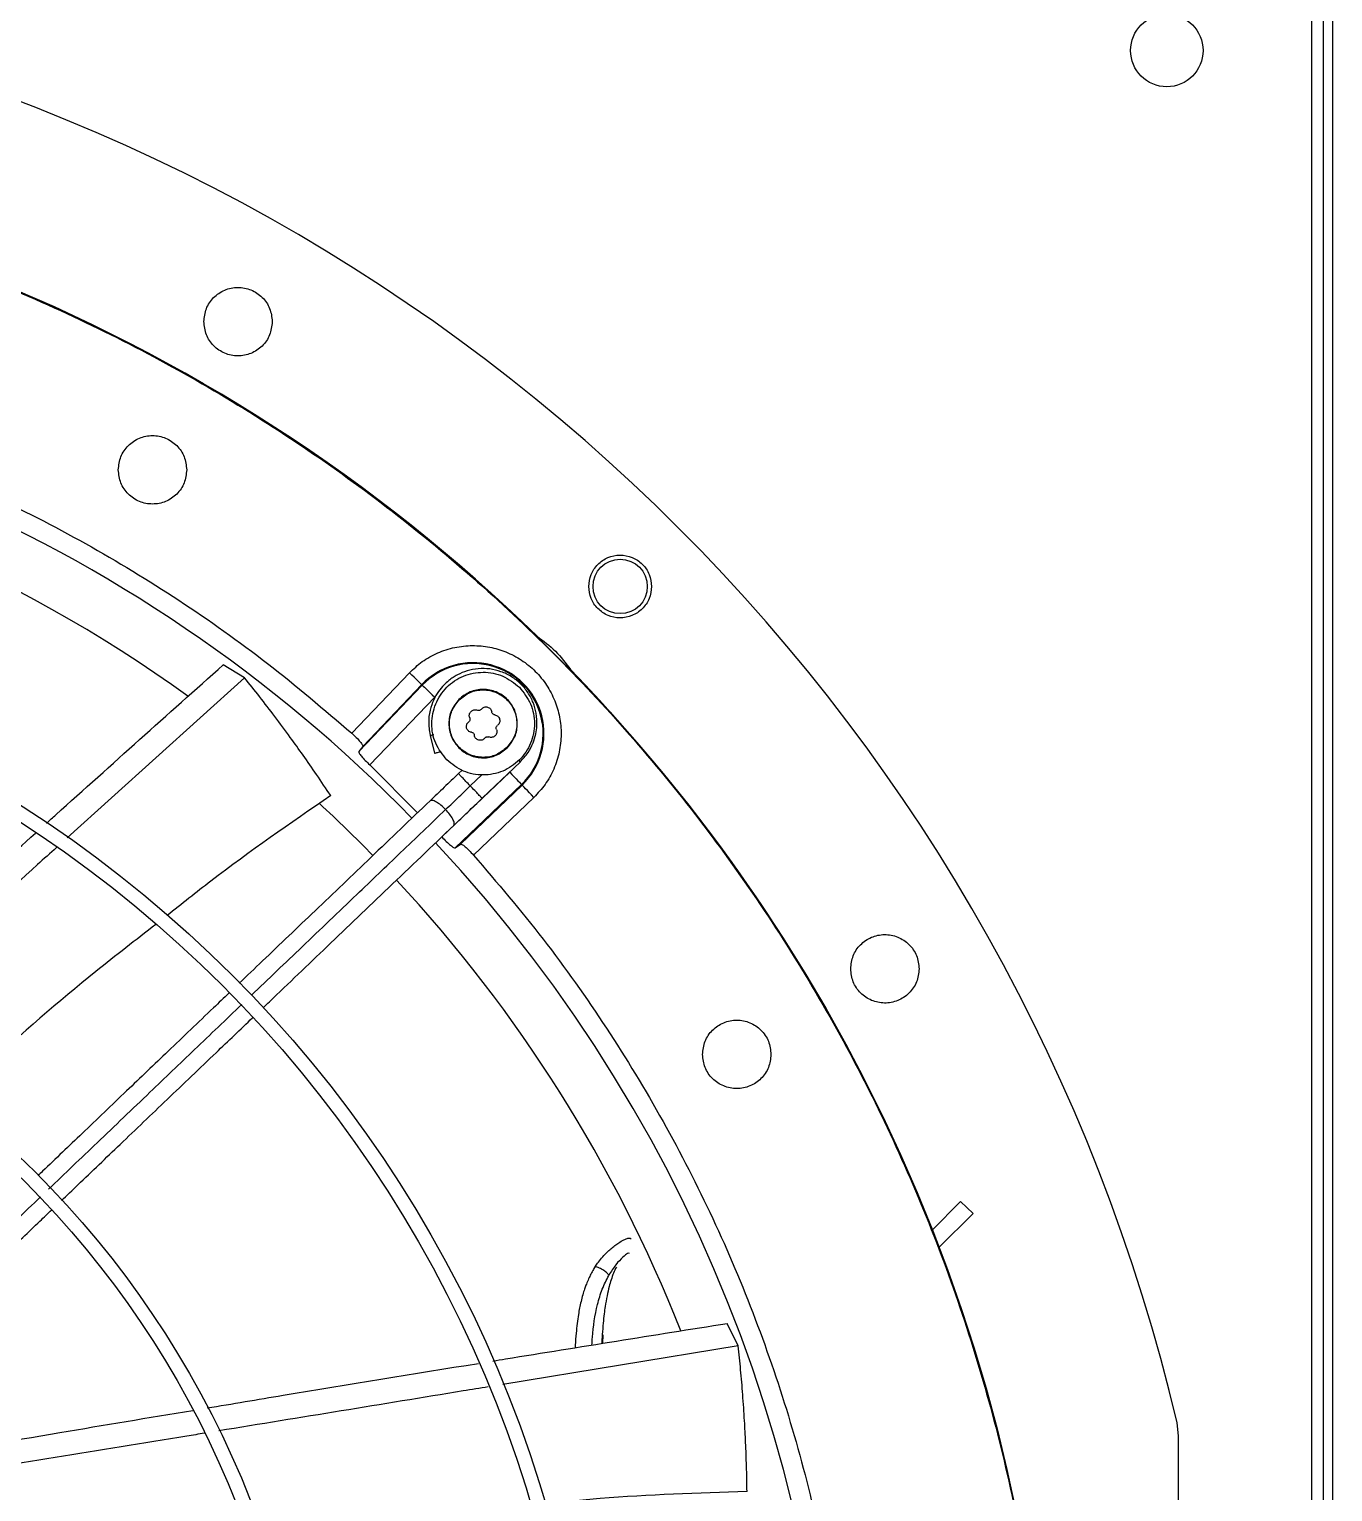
# Model space of a CAD drawing. Header units: inches. Extents: x 1229 to 1453, y -1023 to -720.
# Drawn here: x 1311.33 to 1320.34, y -802.77 to -792.67 of the extents above; entities that cross this region are included whole.
import ezdxf

# ---------------------------------------------------------------- set-up
doc = ezdxf.new("R2010")
doc.units = ezdxf.units.IN
doc.header["$MEASUREMENT"] = 0

msp = doc.modelspace()

# ---------------------------------------------------------------- linework, layer by layer
at = {"color": 18, "linetype": 'Continuous', "lineweight": 25, "true_color": 0x000000}
for p, q in [((1320.2736, -819.2706), (1320.2736, -791.8687)), ((1320.3366, -819.2706), (1320.3366, -791.8687)), ((1320.1906, -791.9447), (1320.1906, -819.1947)), ((1312.8214, -797.1496), (1312.6742, -797.0601)), ((1313.5611, -797.532), (1313.9595, -797.1153)), ((1312.8214, -797.1496), (1311.5969, -798.2539)), ((1313.6107, -797.6591), (1314.0489, -797.2007)), ((1313.6376, -797.6229), (1314.0449, -797.1969)), ((1314.0449, -797.1969), (1314.0489, -797.2007)), ((1314.1343, -797.2823), (1313.6862, -797.751)), ((1313.6376, -797.6229), (1313.6107, -797.6591)), ((1314.1032, -797.5476), (1314.133, -797.6698)), ((1314.4619, -797.9817), (1314.7268, -797.7287)), ((1313.6862, -797.751), (1314.0162, -798.081)), ((1314.1837, -798.2484), (1314.6523, -797.8004)), ((1314.3238, -797.787), (1314.2987, -797.8109)), ((1314.3803, -797.8963), (1314.4601, -797.8201)), ((1314.2756, -798.324), (1314.7339, -797.8858)), ((1314.7378, -797.8898), (1314.3117, -798.2971)), ((1314.7339, -797.8858), (1314.7378, -797.8898)), ((1314.8194, -797.9752), (1314.4026, -798.3736)), ((1314.2756, -798.324), (1314.3117, -798.2971)), ((1317.7668, -800.7656), (1317.5694, -800.963)), ((1317.6162, -801.0833), (1317.852, -800.8475)), ((1317.852, -800.8475), (1317.7668, -800.7656)), ((1316.2307, -801.7608), (1316.1553, -801.6059)), ((1316.2307, -801.7608), (1314.6038, -802.0277)), ((1315.2897, -801.7158), (1315.2889, -801.7448)), ((1315.2954, -801.7438), (1315.2983, -801.6845)), ((1319.2723, -802.3832), (1319.2618, -802.2929)), ((1319.2724, -805.2608), (1319.2723, -802.3832))]:
    msp.add_line(p, q, dxfattribs=at)
at = {"color": 18, "linetype": 'Continuous', "lineweight": 25, "true_color": 0x000000, "flags": 128}
for points in [[(1314.0449, -797.1969), (1314.043, -797.195), (1314.0379, -797.1902), (1314.03, -797.1826), (1314.0193, -797.1725), (1314.0065, -797.1602), (1313.9918, -797.1462), (1313.976, -797.131), (1313.9595, -797.1153)], [(1314.0489, -797.2007), (1314.0508, -797.2025), (1314.0558, -797.2073), (1314.0638, -797.2149), (1314.0744, -797.2251), (1314.0873, -797.2374), (1314.1019, -797.2514), (1314.1178, -797.2666), (1314.1343, -797.2823)], [(1314.6523, -797.8004), (1314.6681, -797.8169), (1314.6832, -797.8327), (1314.6972, -797.8474), (1314.7095, -797.8602), (1314.7197, -797.8709), (1314.7273, -797.8788), (1314.7321, -797.8839), (1314.7339, -797.8858)], [(1314.8194, -797.9752), (1314.8036, -797.9587), (1314.7885, -797.9428), (1314.7745, -797.9282), (1314.7622, -797.9153), (1314.752, -797.9047), (1314.7444, -797.8967), (1314.7396, -797.8917), (1314.7378, -797.8898)]]:
    msp.add_lwpolyline(points, dxfattribs=at)
at = {"color": 18, "linetype": 'Continuous', "lineweight": 25, "true_color": 0x000000}
for centre, radius in [((1319.1906, -792.8197), 0.25), ((1306.6739, -805.2608), 11.7126), ((1315.4153, -796.5194), 0.1875), ((1306.6739, -805.2608), 8.5704), ((1306.6739, -805.2608), 8.472), ((1306.6739, -805.2608), 6.6478), ((1306.6739, -805.2608), 6.5493), ((1306.6739, -805.2608), 4.7037)]:
    msp.add_circle(centre, radius, dxfattribs=at)
for centre, radius, start, end in [((1306.6739, -805.2608), 12.9331, 13.26667, 76.73333), ((1306.6739, -805.2608), 11.7147, 45.79736, 68.46866), ((1306.6739, -805.2608), 10.2157, 44.36303, 90), ((1306.6739, -805.2608), 9.8425, 54.20961, 80.11304), ((1314.3991, -797.5355), 0.4901, 313.70945, 136.29055), ((1314.3991, -797.5355), 0.4845, 313.70945, 136.29055), ((1306.6739, -805.2608), 11.7147, 21.53134, 44.20264), ((1306.6739, -805.2608), 9.8425, 44.3883, 47.37931), ((1306.6739, -805.2608), 10.2157, 314.3624, 43.03697), ((1306.6739, -805.2608), 9.8425, 21.47517, 43.01243), ((1306.6739, -805.2608), 11.7147, 339.09994, 20.90006)]:
    msp.add_arc(centre, radius, start, end, dxfattribs=at)
for points, knots in [([(1294.9643, -805.2608), (1294.9692, -805.0053), (1294.9788, -804.4944), (1295.0568, -803.7313), (1295.181, -802.9748), (1295.3553, -802.228), (1295.5778, -801.4942), (1295.8479, -800.7766), (1296.1644, -800.0781), (1296.5259, -799.4019), (1296.9308, -798.7507), (1297.3774, -798.1274), (1297.8639, -797.5347), (1298.3881, -796.975), (1298.9477, -796.4508), (1299.5405, -795.9644), (1300.1637, -795.5177), (1300.8149, -795.1128), (1301.4912, -794.7513), (1302.1896, -794.4349), (1302.9073, -794.1648), (1303.641, -793.9422), (1304.3878, -793.7681), (1305.1444, -793.6432), (1305.9075, -793.568), (1306.6739, -793.5429), (1307.4402, -793.568), (1308.2033, -793.6432), (1308.9599, -793.7681), (1309.7067, -793.9422), (1310.4404, -794.1648), (1311.1581, -794.4349), (1311.8565, -794.7513), (1312.5328, -795.1128), (1313.184, -795.5177), (1313.8073, -795.9644), (1314.4, -796.4508), (1314.9597, -796.975), (1315.4838, -797.5347), (1315.9703, -798.1274), (1316.4169, -798.7507), (1316.8218, -799.4019), (1317.1833, -800.0781), (1317.4998, -800.7766), (1317.7699, -801.4942), (1317.9924, -802.228), (1318.1667, -802.9748), (1318.2909, -803.7313), (1318.3689, -804.4944), (1318.3786, -805.0053), (1318.3834, -805.2608)], [0, 0, 0, 0, 0.0208333, 0.0416667, 0.0625, 0.0833333, 0.1041667, 0.125, 0.1458333, 0.1666667, 0.1875, 0.2083334, 0.2291667, 0.25, 0.2708334, 0.2916666, 0.3125, 0.3333333, 0.3541667, 0.375, 0.3958333, 0.4166666, 0.4375001, 0.4583333, 0.4791667, 0.5, 0.5208333, 0.5416667, 0.5625, 0.5833334, 0.6041667, 0.625, 0.6458334, 0.6666667, 0.6875, 0.7083334, 0.7291667, 0.75, 0.7708333, 0.7916667, 0.8125, 0.8333333, 0.8541667, 0.875, 0.8958333, 0.9166667, 0.9375, 0.9583333, 0.9791667, 1, 1, 1, 1]), ([(1312.54, -794.6912), (1312.5434, -794.6608), (1312.5503, -794.5997), (1312.6039, -794.5212), (1312.6817, -794.4679), (1312.7748, -794.4488), (1312.8681, -794.4668), (1312.9467, -794.5193), (1313.0017, -794.5981), (1313.0089, -794.6602), (1313.0124, -794.6912)], [0, 0, 0, 0, 0.1228082, 0.2472162, 0.3726972, 0.4981629, 0.6236178, 0.749069, 0.8745261, 1, 1, 1, 1]), ([(1313.0124, -794.6912), (1313.0088, -794.7224), (1313.0016, -794.7849), (1312.946, -794.8638), (1312.8673, -794.9158), (1312.7745, -794.9335), (1312.6822, -794.9146), (1312.6047, -794.862), (1312.5506, -794.7836), (1312.5435, -794.722), (1312.54, -794.6912)], [0, 0, 0, 0, 0.1262372, 0.2524755, 0.3778371, 0.5021795, 0.6265873, 0.7511305, 0.8754503, 1, 1, 1, 1]), ([(1299.7866, -797.532), (1299.9776, -797.3689), (1300.3597, -797.0425), (1300.976, -796.6075), (1301.6199, -796.2154), (1302.2912, -795.872), (1302.9856, -795.5781), (1303.6995, -795.3355), (1304.4292, -795.1455), (1305.1708, -795.009), (1305.9203, -794.9269), (1306.6739, -794.8994), (1307.4274, -794.9269), (1308.1769, -795.009), (1308.9185, -795.1455), (1309.6482, -795.3355), (1310.3621, -795.5781), (1311.0565, -795.872), (1311.7278, -796.2154), (1312.3717, -796.6075), (1312.988, -797.0425), (1313.3701, -797.3689), (1313.5611, -797.532)], [0, 0, 0, 0, 0.04999991, 0.09999992, 0.14999988, 0.19999993, 0.25, 0.30000004, 0.35000001, 0.40000012, 0.45000007, 0.49999985, 0.54999995, 0.5999999, 0.65000001, 0.69999997, 0.75000002, 0.80000009, 0.85, 0.89999996, 0.94999997, 1, 1, 1, 1]), ([(1311.9494, -795.7141), (1311.953, -795.6831), (1311.9601, -795.6213), (1312.0147, -795.5427), (1312.0928, -795.4901), (1312.1857, -795.4717), (1312.2785, -795.4901), (1312.3566, -795.5427), (1312.4112, -795.6213), (1312.4183, -795.6831), (1312.4219, -795.7141)], [0, 0, 0, 0, 0.1249991, 0.2499995, 0.3750006, 0.5, 0.6249994, 0.7500005, 0.8750009, 1, 1, 1, 1]), ([(1312.4219, -795.7141), (1312.4183, -795.745), (1312.4112, -795.8068), (1312.3566, -795.8854), (1312.2785, -795.938), (1312.1857, -795.9564), (1312.0928, -795.938), (1312.0147, -795.8854), (1311.9601, -795.8068), (1311.953, -795.745), (1311.9494, -795.7141)], [0, 0, 0, 0, 0.1249998, 0.2499996, 0.3750006, 0.5, 0.6249994, 0.7500004, 0.8750002, 1, 1, 1, 1]), ([(1315.1987, -796.5194), (1315.2019, -796.4915), (1315.2082, -796.4355), (1315.2573, -796.3637), (1315.3283, -796.3149), (1315.4136, -796.2972), (1315.4993, -796.3136), (1315.5714, -796.3617), (1315.6219, -796.434), (1315.6285, -796.4909), (1315.6318, -796.5194)], [0, 0, 0, 0, 0.1231631, 0.246863, 0.3721336, 0.4977232, 0.6232986, 0.7488632, 0.8744251, 1, 1, 1, 1]), ([(1315.6318, -796.5194), (1315.6285, -796.548), (1315.6219, -796.6051), (1315.571, -796.6775), (1315.4988, -796.7253), (1315.4136, -796.7415), (1315.329, -796.7241), (1315.258, -796.6759), (1315.2084, -796.604), (1315.2019, -796.5476), (1315.1987, -796.5194)], [0, 0, 0, 0, 0.1259762, 0.2519645, 0.3777906, 0.502428, 0.6266806, 0.7512172, 0.8757515, 1, 1, 1, 1]), ([(1313.9595, -797.1153), (1313.9883, -797.0883), (1314.047, -797.0335), (1314.1543, -796.9745), (1314.2718, -796.9364), (1314.3941, -796.9233), (1314.5141, -796.9344), (1314.6291, -796.9683), (1314.7365, -797.0245), (1314.8322, -797.1025), (1314.9101, -797.1982), (1314.9664, -797.3056), (1315.0003, -797.4205), (1315.0113, -797.5406), (1314.9982, -797.6628), (1314.9601, -797.7803), (1314.9011, -797.8877), (1314.8463, -797.9463), (1314.8194, -797.9752)], [0, 0, 0, 0, 0.0609957, 0.1240612, 0.1879934, 0.2514901, 0.3132975, 0.3737126, 0.4362133, 0.4999997, 0.5637869, 0.6262871, 0.6867027, 0.7485096, 0.812006, 0.875939, 0.9390046, 1, 1, 1, 1]), ([(1314.8413, -796.8628), (1314.8856, -796.8953), (1314.9743, -796.9604), (1315.0393, -797.049), (1315.0719, -797.0933)], [0, 0, 0, 0, 0.4999994, 1, 1, 1, 1]), ([(1311.4539, -798.1528), (1311.4755, -798.1334), (1311.8823, -797.7671), (1312.289, -797.404), (1312.6742, -797.0601)], [0, 0, 0, 0, 0.0530041, 1, 1, 1, 1]), ([(1314.7252, -797.7302), (1314.7442, -797.7095), (1314.7802, -797.6703), (1314.8145, -797.603), (1314.8338, -797.54), (1314.8429, -797.471), (1314.8386, -797.3974), (1314.8165, -797.3197), (1314.7799, -797.2501), (1314.7287, -797.1888), (1314.6655, -797.1395), (1314.5931, -797.1047), (1314.5151, -797.086), (1314.4354, -797.0843), (1314.3592, -797.0989), (1314.3015, -797.1227), (1314.2601, -797.1473), (1314.2285, -797.1705), (1314.1942, -797.2019), (1314.1581, -797.2456), (1314.1243, -797.3036), (1314.0992, -797.3768), (1314.088, -797.4646), (1314.0996, -797.5254), (1314.1057, -797.5574)], [0, 0, 0, 0, 0.0533824, 0.1009318, 0.1426412, 0.1785045, 0.2332103, 0.2817662, 0.3315126, 0.3821073, 0.4327365, 0.4833669, 0.5339956, 0.5846264, 0.6342116, 0.6807432, 0.7028677, 0.7260274, 0.7553999, 0.7912976, 0.8337155, 0.8826453, 0.9380769, 1, 1, 1, 1]), ([(1314.2182, -797.7165), (1314.1892, -797.6799), (1314.1311, -797.6068), (1314.1056, -797.4655), (1314.1327, -797.3269), (1314.2117, -797.2088), (1314.3297, -797.1299), (1314.4683, -797.1028), (1314.6096, -797.1283), (1314.6827, -797.1863), (1314.7193, -797.2154)], [0, 0, 0, 0, 0.1250003, 0.2500002, 0.3750002, 0.5000005, 0.625, 0.7499994, 0.8749987, 1, 1, 1, 1]), ([(1313.4162, -797.963), (1313.3838, -797.9144), (1313.3213, -797.8206), (1313.228, -797.6867), (1313.1319, -797.553), (1313.0317, -797.4182), (1312.9264, -797.281), (1312.8559, -797.1928), (1312.8214, -797.1496)], [0, 0, 0, 0, 0.1737122, 0.3354176, 0.4850755, 0.6632667, 0.8349164, 1, 1, 1, 1]), ([(1314.7193, -797.2154), (1314.7483, -797.2519), (1314.8064, -797.325), (1314.8318, -797.4664), (1314.8047, -797.6049), (1314.7258, -797.723), (1314.6077, -797.8019), (1314.4692, -797.829), (1314.3279, -797.8035), (1314.2547, -797.7455), (1314.2182, -797.7165)], [0, 0, 0, 0, 0.1249995, 0.2499998, 0.3750001, 0.4999996, 0.625001, 0.7500007, 0.8750004, 1, 1, 1, 1]), ([(1314.6358, -797.633), (1314.6551, -797.6086), (1314.6938, -797.5598), (1314.7108, -797.4656), (1314.6927, -797.3732), (1314.6401, -797.2945), (1314.5614, -797.2419), (1314.469, -797.2239), (1314.3748, -797.2408), (1314.3261, -797.2795), (1314.3017, -797.2989)], [0, 0, 0, 0, 0.12500061, 0.25000046, 0.37500109, 0.50000103, 0.6250023, 0.75000184, 0.87500138, 1, 1, 1, 1]), ([(1314.3017, -797.2989), (1314.2823, -797.3233), (1314.2436, -797.372), (1314.2267, -797.4662), (1314.2447, -797.5586), (1314.2974, -797.6373), (1314.3761, -797.6899), (1314.4684, -797.708), (1314.5626, -797.691), (1314.6114, -797.6523), (1314.6358, -797.633)], [0, 0, 0, 0, 0.1250014, 0.2500011, 0.3750001, 0.5000022, 0.6250005, 0.7499998, 0.874999, 1, 1, 1, 1]), ([(1314.6333, -797.6305), (1314.6093, -797.6496), (1314.5613, -797.6877), (1314.4684, -797.7045), (1314.3774, -797.6867), (1314.2998, -797.6348), (1314.248, -797.5572), (1314.2302, -797.4662), (1314.2469, -797.3734), (1314.2851, -797.3253), (1314.3041, -797.3013)], [0, 0, 0, 0, 0.1249992, 0.2500012, 0.3750002, 0.500002, 0.6250005, 0.750001, 0.8750015, 1, 1, 1, 1]), ([(1314.3041, -797.3013), (1314.3282, -797.2823), (1314.3762, -797.2441), (1314.469, -797.2274), (1314.5601, -797.2452), (1314.6376, -797.297), (1314.6895, -797.3746), (1314.7073, -797.4656), (1314.6905, -797.5585), (1314.6524, -797.6065), (1314.6333, -797.6305)], [0, 0, 0, 0, 0.1250018, 0.25, 0.3750014, 0.5000005, 0.6250003, 0.7500003, 0.8750002, 1, 1, 1, 1]), ([(1314.3765, -797.4263), (1314.3772, -797.4288), (1314.3787, -797.4337), (1314.3778, -797.4415), (1314.3747, -797.4488), (1314.371, -797.4523), (1314.369, -797.4541)], [0, 0, 0, 0, 0.2539608, 0.4968323, 0.7441303, 1, 1, 1, 1]), ([(1314.3765, -797.4263), (1314.3752, -797.4222), (1314.3728, -797.4146), (1314.3738, -797.4025), (1314.3776, -797.3914), (1314.3827, -797.3854), (1314.3852, -797.3824)], [0, 0, 0, 0, 0.27248808, 0.5091998, 0.75921108, 1, 1, 1, 1]), ([(1314.3852, -797.3824), (1314.3882, -797.3799), (1314.3942, -797.3748), (1314.4053, -797.371), (1314.4174, -797.37), (1314.425, -797.3724), (1314.4291, -797.3737)], [0, 0, 0, 0, 0.2407779, 0.4908172, 0.7274697, 1, 1, 1, 1]), ([(1314.4569, -797.3662), (1314.4551, -797.3681), (1314.4516, -797.3719), (1314.4444, -797.375), (1314.4365, -797.3759), (1314.4316, -797.3744), (1314.4291, -797.3737)], [0, 0, 0, 0, 0.2560671, 0.5001415, 0.7439934, 1, 1, 1, 1]), ([(1314.4569, -797.3662), (1314.4598, -797.3631), (1314.4652, -797.3572), (1314.4762, -797.352), (1314.4877, -797.3499), (1314.4994, -797.3513), (1314.5103, -797.356), (1314.5193, -797.3635), (1314.5261, -797.3735), (1314.5279, -797.3813), (1314.5288, -797.3855)], [0, 0, 0, 0, 0.136208, 0.2545473, 0.3795528, 0.4999735, 0.6203654, 0.7453826, 0.8637258, 1, 1, 1, 1]), ([(1314.5492, -797.4058), (1314.5466, -797.4052), (1314.5416, -797.4041), (1314.5353, -797.3994), (1314.5306, -797.393), (1314.5294, -797.3881), (1314.5288, -797.3855)], [0, 0, 0, 0, 0.2560537, 0.5000034, 0.743964, 1, 1, 1, 1]), ([(1314.5492, -797.4058), (1314.5533, -797.4068), (1314.5611, -797.4085), (1314.5712, -797.4154), (1314.5787, -797.4243), (1314.5834, -797.4352), (1314.5848, -797.447), (1314.5827, -797.4585), (1314.5774, -797.4695), (1314.5715, -797.4749), (1314.5684, -797.4778)], [0, 0, 0, 0, 0.1362536, 0.2546116, 0.3796065, 0.5000111, 0.6215282, 0.7440013, 0.8664885, 1, 1, 1, 1]), ([(1313.5611, -797.532), (1313.5721, -797.5422), (1313.5945, -797.5629), (1313.6209, -797.5916), (1313.6376, -797.6142), (1313.6376, -797.62), (1313.6376, -797.6229)], [0, 0, 0, 0, 0.2442302, 0.496399, 0.7471999, 1, 1, 1, 1]), ([(1314.3883, -797.526), (1314.3841, -797.5251), (1314.3764, -797.5233), (1314.3663, -797.5164), (1314.3588, -797.5075), (1314.3541, -797.4966), (1314.3527, -797.4849), (1314.3548, -797.4734), (1314.36, -797.4624), (1314.3659, -797.457), (1314.369, -797.4541)], [0, 0, 0, 0, 0.1362365, 0.2545995, 0.379595, 0.5000201, 0.6204092, 0.7454425, 0.8637692, 1, 1, 1, 1]), ([(1314.3883, -797.526), (1314.3909, -797.5266), (1314.3959, -797.5278), (1314.4022, -797.5325), (1314.4069, -797.5388), (1314.408, -797.5438), (1314.4086, -797.5463)], [0, 0, 0, 0, 0.2560498, 0.4999957, 0.743968, 1, 1, 1, 1]), ([(1314.561, -797.5055), (1314.5622, -797.5095), (1314.5647, -797.5172), (1314.5637, -797.5294), (1314.5598, -797.5406), (1314.5547, -797.5465), (1314.5522, -797.5494)], [0, 0, 0, 0, 0.2632983, 0.5150922, 0.7636713, 1, 1, 1, 1]), ([(1314.561, -797.5055), (1314.5602, -797.503), (1314.5587, -797.4981), (1314.5596, -797.4903), (1314.5628, -797.483), (1314.5665, -797.4795), (1314.5684, -797.4778)], [0, 0, 0, 0, 0.2559765, 0.4998978, 0.7439275, 1, 1, 1, 1]), ([(1314.1034, -797.5483), (1314.1048, -797.548), (1314.107, -797.5475), (1314.123, -797.5436), (1314.1295, -797.542)], [0, 0, 0, 0, 0.5873208, 1, 1, 1, 1]), ([(1314.4806, -797.5656), (1314.4777, -797.5688), (1314.4723, -797.5746), (1314.4613, -797.5799), (1314.4498, -797.5819), (1314.438, -797.5805), (1314.4271, -797.5759), (1314.4182, -797.5683), (1314.4113, -797.5583), (1314.4096, -797.5505), (1314.4086, -797.5463)], [0, 0, 0, 0, 0.1362283, 0.2545639, 0.3795683, 0.4999637, 0.6203747, 0.7453721, 0.8637327, 1, 1, 1, 1]), ([(1314.4806, -797.5656), (1314.4824, -797.5637), (1314.4858, -797.5599), (1314.4931, -797.5568), (1314.5009, -797.5559), (1314.5058, -797.5574), (1314.5083, -797.5582)], [0, 0, 0, 0, 0.2560763, 0.5001028, 0.7439757, 1, 1, 1, 1]), ([(1314.5522, -797.5494), (1314.5493, -797.5519), (1314.5433, -797.557), (1314.5321, -797.5609), (1314.52, -797.5618), (1314.5124, -797.5595), (1314.5083, -797.5582)], [0, 0, 0, 0, 0.2408302, 0.4908705, 0.7275207, 1, 1, 1, 1]), ([(1313.6107, -797.6591), (1313.6107, -797.662), (1313.6107, -797.6678), (1313.6273, -797.6904), (1313.6534, -797.7194), (1313.6754, -797.7406), (1313.6862, -797.751)], [0, 0, 0, 0, 0.25262762, 0.50325339, 0.75521812, 1, 1, 1, 1]), ([(1314.1345, -797.6694), (1314.1341, -797.6695), (1314.1325, -797.6699), (1314.1434, -797.6673), (1314.1599, -797.6632), (1314.1751, -797.6595), (1314.1794, -797.6585)], [0, 0, 0, 0, 0.1242213, 0.4894435, 0.8549811, 1, 1, 1, 1]), ([(1314.7252, -797.7302), (1314.7247, -797.7296), (1314.724, -797.729), (1314.7163, -797.7209), (1314.7149, -797.7194)], [0, 0, 0, 0, 0.8130058, 1, 1, 1, 1]), ([(1314.2987, -797.8109), (1314.2654, -797.8427), (1314.1989, -797.9063), (1314.1346, -797.9678), (1314.1025, -797.9985)], [0, 0, 0, 0, 0.5, 1, 1, 1, 1]), ([(1314.3803, -797.8963), (1314.3699, -797.8855), (1314.3492, -797.8637), (1314.3222, -797.8355), (1314.3026, -797.815), (1314.3, -797.8123), (1314.2987, -797.8109)], [0, 0, 0, 0, 0.2429525, 0.4858993, 0.7429504, 1, 1, 1, 1]), ([(1314.2097, -798.0594), (1314.241, -798.0294), (1314.297, -797.976), (1314.3549, -797.9207), (1314.3803, -797.8963)], [0, 0, 0, 0, 0.5599009, 1, 1, 1, 1]), ([(1314.4619, -797.9817), (1314.4606, -797.9804), (1314.458, -797.9776), (1314.4385, -797.9572), (1314.4115, -797.9289), (1314.3907, -797.9072), (1314.3803, -797.8963)], [0, 0, 0, 0, 0.2570507, 0.5140955, 0.7570486, 1, 1, 1, 1]), ([(1313.4162, -797.963), (1313.137, -798.1551), (1312.7521, -798.42), (1312.3867, -798.7109), (1312.2863, -798.7909)], [0, 0, 0, 0, 0.7251601, 1, 1, 1, 1]), ([(1314.1025, -797.9985), (1313.9664, -798.1285), (1313.7026, -798.3807), (1313.3164, -798.7497), (1313.0129, -799.0397), (1312.8376, -799.2072), (1312.7839, -799.2586)], [0, 0, 0, 0, 0.3117837, 0.6044292, 0.8787005, 1, 1, 1, 1]), ([(1314.2097, -798.0594), (1314.1989, -798.0489), (1314.1774, -798.0278), (1314.1448, -798.005), (1314.1167, -797.9927), (1314.1072, -797.9965), (1314.1025, -797.9985)], [0, 0, 0, 0, 0.2429509, 0.4859049, 0.7429536, 1, 1, 1, 1]), ([(1314.2657, -798.1692), (1314.2978, -798.1385), (1314.3621, -798.0771), (1314.4286, -798.0135), (1314.4619, -797.9817)], [0, 0, 0, 0, 0.49999688, 1, 1, 1, 1]), ([(1312.8682, -799.3413), (1312.9854, -799.2294), (1313.2286, -798.9969), (1313.5721, -798.6687), (1313.9021, -798.3533), (1314.1062, -798.1583), (1314.2097, -798.0594)], [0, 0, 0, 0, 0.260253, 0.5402099, 0.7669679, 1, 1, 1, 1]), ([(1314.2657, -798.1692), (1314.2678, -798.1646), (1314.2722, -798.1553), (1314.261, -798.1267), (1314.2398, -798.093), (1314.2197, -798.0706), (1314.2097, -798.0594)], [0, 0, 0, 0, 0.2570484, 0.5140962, 0.7570465, 1, 1, 1, 1]), ([(1309.9691, -799.4923), (1310.0998, -799.3736), (1310.5688, -798.9479), (1311.0387, -798.5259), (1311.3776, -798.2216)], [0, 0, 0, 0, 0.2787268, 1, 1, 1, 1]), ([(1312.9496, -799.427), (1312.964, -799.4131), (1313.1116, -799.2721), (1313.4004, -798.9962), (1313.8251, -798.5903), (1314.1156, -798.3126), (1314.2657, -798.1692)], [0, 0, 0, 0, 0.0326575, 0.3333238, 0.6556646, 1, 1, 1, 1]), ([(1311.522, -798.3215), (1311.4786, -798.3606), (1311.0126, -798.7809), (1310.5446, -799.2021), (1310.1201, -799.5841)], [0, 0, 0, 0, 0.0931471, 1, 1, 1, 1]), ([(1314.1837, -798.2484), (1314.1941, -798.2593), (1314.2152, -798.2813), (1314.2443, -798.3073), (1314.2668, -798.3239), (1314.2726, -798.324), (1314.2756, -798.324)], [0, 0, 0, 0, 0.2447869, 0.4967516, 0.7473742, 1, 1, 1, 1]), ([(1314.3117, -798.2971), (1314.3147, -798.2971), (1314.3205, -798.2971), (1314.343, -798.3138), (1314.3718, -798.3401), (1314.3924, -798.3625), (1314.4026, -798.3736)], [0, 0, 0, 0, 0.252798, 0.5035995, 0.7557665, 1, 1, 1, 1]), ([(1314.4026, -798.3736), (1314.5658, -798.5646), (1314.8921, -798.9467), (1315.3271, -799.563), (1315.7192, -800.2068), (1316.0626, -800.8782), (1316.3566, -801.5725), (1316.5991, -802.2865), (1316.7893, -803.0162), (1316.9249, -803.7577), (1317.0102, -804.5073), (1317.0208, -805.0096), (1317.0261, -805.2608)], [0, 0, 0, 0, 0.1, 0.1999999, 0.3, 0.4, 0.5, 0.6, 0.7, 0.8, 0.9, 1, 1, 1, 1]), ([(1312.2087, -798.8519), (1312.0701, -798.9595), (1311.6666, -799.2729), (1311.1982, -799.6756), (1310.8794, -799.9813), (1310.8028, -800.0548)], [0, 0, 0, 0, 0.2842374, 0.8278064, 1, 1, 1, 1]), ([(1317.0072, -799.1584), (1317.0107, -799.1279), (1317.0176, -799.0668), (1317.0712, -798.9886), (1317.1484, -798.9354), (1317.2413, -798.916), (1317.3349, -798.9338), (1317.4137, -798.9863), (1317.4689, -799.0652), (1317.4761, -799.1273), (1317.4797, -799.1584)], [0, 0, 0, 0, 0.1236678, 0.246955, 0.3715494, 0.4972579, 0.622959, 0.7486425, 0.8743191, 1, 1, 1, 1]), ([(1317.4797, -799.1584), (1317.4761, -799.1896), (1317.4689, -799.2519), (1317.4135, -799.3308), (1317.3346, -799.3831), (1317.2416, -799.4008), (1317.1494, -799.3817), (1317.072, -799.3292), (1317.0178, -799.2508), (1317.0108, -799.1892), (1317.0072, -799.1584)], [0, 0, 0, 0, 0.1258787, 0.2517706, 0.3776737, 0.5027418, 0.6267389, 0.7509527, 0.8756046, 1, 1, 1, 1]), ([(1312.714, -799.3253), (1312.6782, -799.3596), (1312.5383, -799.4932), (1312.3023, -799.7188), (1312.0002, -800.0075), (1311.7111, -800.2837), (1311.5072, -800.4786), (1311.4052, -800.5761), (1311.3947, -800.5861)], [0, 0, 0, 0, 0.0820503, 0.3204127, 0.5381922, 0.7695864, 0.9762999, 1, 1, 1, 1]), ([(1311.4683, -800.6792), (1311.5801, -800.5723), (1311.8138, -800.3489), (1312.1498, -800.0279), (1312.4826, -799.7099), (1312.6933, -799.5085), (1312.8017, -799.4049)], [0, 0, 0, 0, 0.2502398, 0.5233141, 0.7548434, 1, 1, 1, 1]), ([(1311.5559, -800.7588), (1311.5941, -800.7223), (1311.7298, -800.5926), (1311.9734, -800.3598), (1312.2916, -800.0558), (1312.5965, -799.7644), (1312.7927, -799.5768), (1312.8767, -799.4966)], [0, 0, 0, 0, 0.0860493, 0.3063048, 0.5514013, 0.8079837, 1, 1, 1, 1]), ([(1315.9844, -799.749), (1315.9879, -799.7181), (1315.995, -799.6562), (1316.0496, -799.5776), (1316.1277, -799.5251), (1316.2206, -799.5066), (1316.3135, -799.5251), (1316.3915, -799.5776), (1316.4462, -799.6562), (1316.4533, -799.7181), (1316.4568, -799.749)], [0, 0, 0, 0, 0.12500056, 0.25000043, 0.37499897, 0.50000156, 0.62500103, 0.74999957, 0.87499944, 1, 1, 1, 1]), ([(1316.4568, -799.749), (1316.4533, -799.7799), (1316.4462, -799.8417), (1316.3915, -799.9204), (1316.3135, -799.9729), (1316.2206, -799.9914), (1316.1277, -799.9729), (1316.0496, -799.9204), (1315.995, -799.8417), (1315.9879, -799.7799), (1315.9844, -799.749)], [0, 0, 0, 0, 0.12500056, 0.25000043, 0.37499897, 0.49999844, 0.62500103, 0.74999957, 0.87499944, 1, 1, 1, 1]), ([(1310.0643, -802.0208), (1310.1745, -801.9155), (1310.4068, -801.6935), (1310.7432, -801.372), (1311.0825, -801.0478), (1311.2996, -800.8403), (1311.4126, -800.7324)], [0, 0, 0, 0, 0.2443948, 0.5150108, 0.7476934, 1, 1, 1, 1]), ([(1310.1507, -802.1016), (1310.2017, -802.0529), (1310.3235, -801.9365), (1310.5249, -801.744), (1310.7413, -801.5372), (1310.9595, -801.3288), (1311.1772, -801.1207), (1311.356, -800.9498), (1311.4624, -800.8482), (1311.4896, -800.8222)], [0, 0, 0, 0, 0.1139081, 0.2717307, 0.4500735, 0.5981831, 0.7605219, 0.9387289, 1, 1, 1, 1]), ([(1315.2433, -801.2131), (1315.2506, -801.2027), (1315.2669, -801.1796), (1315.2963, -801.1447), (1315.3277, -801.1124), (1315.3584, -801.085), (1315.3865, -801.0628), (1315.4176, -801.0416), (1315.4483, -801.0254), (1315.4787, -801.0144), (1315.4875, -801.0199), (1315.4922, -801.0229)], [0, 0, 0, 0, 0.07973062, 0.17825524, 0.29699472, 0.38794582, 0.48057355, 0.58257212, 0.72017982, 0.85348072, 1, 1, 1, 1]), ([(1315.4786, -801.1245), (1315.476, -801.1222), (1315.4707, -801.1176), (1315.434, -801.1475), (1315.386, -801.1971), (1315.3529, -801.2488), (1315.3363, -801.2745)], [0, 0, 0, 0, 0.2444646, 0.4943332, 0.7479227, 1, 1, 1, 1]), ([(1315.2433, -801.2131), (1315.2374, -801.2226), (1315.2253, -801.2422), (1315.2087, -801.2737), (1315.1928, -801.3075), (1315.1798, -801.3395), (1315.1678, -801.3731), (1315.1562, -801.4102), (1315.1447, -801.454), (1315.1348, -801.4995), (1315.1257, -801.5503), (1315.1175, -801.6084), (1315.1102, -801.6793), (1315.1059, -801.735), (1315.1041, -801.7685), (1315.1038, -801.7745)], [0, 0, 0, 0, 0.0582396, 0.1192338, 0.1828828, 0.2491111, 0.2950992, 0.3644399, 0.4470258, 0.5248005, 0.601479, 0.7103133, 0.8248261, 0.9683841, 1, 1, 1, 1]), ([(1315.3363, -801.2745), (1315.3352, -801.2723), (1315.3328, -801.2676), (1315.3255, -801.2593), (1315.3154, -801.2502), (1315.3024, -801.2408), (1315.2876, -801.2319), (1315.2722, -801.224), (1315.2571, -801.2176), (1315.2478, -801.2145), (1315.2433, -801.2131)], [0, 0, 0, 0, 0.1149699, 0.2381269, 0.3674108, 0.5000006, 0.6325863, 0.7618621, 0.8850318, 1, 1, 1, 1]), ([(1315.389, -801.2179), (1315.3825, -801.231), (1315.3693, -801.2572), (1315.3529, -801.3032), (1315.3376, -801.3557), (1315.3236, -801.4169), (1315.3126, -801.4806), (1315.304, -801.544), (1315.2971, -801.6087), (1315.2924, -801.6701), (1315.2895, -801.717), (1315.2886, -801.7378), (1315.2882, -801.7449)], [0, 0, 0, 0, 0.1011459, 0.203896, 0.2928918, 0.4152432, 0.5485184, 0.6392052, 0.753155, 0.8901965, 0.9621772, 1, 1, 1, 1]), ([(1315.2201, -801.7558), (1315.2211, -801.7378), (1315.2264, -801.6449), (1315.2467, -801.5127), (1315.289, -801.3686), (1315.3207, -801.3056), (1315.3363, -801.2745)], [0, 0, 0, 0, 0.1094193, 0.561939, 0.7836919, 1, 1, 1, 1]), ([(1314.5364, -801.8657), (1314.5656, -801.8609), (1315.1063, -801.7726), (1315.6453, -801.687), (1316.1553, -801.6059)], [0, 0, 0, 0, 0.0539152, 1, 1, 1, 1]), ([(1316.2913, -802.7666), (1316.2904, -802.7082), (1316.2885, -802.5955), (1316.2824, -802.4324), (1316.2739, -802.268), (1316.2624, -802.1004), (1316.248, -801.9281), (1316.2364, -801.8158), (1316.2307, -801.7608)], [0, 0, 0, 0, 0.173712, 0.3354176, 0.48507629, 0.66326683, 0.83491621, 1, 1, 1, 1]), ([(1312.5621, -802.19), (1312.7371, -802.1607), (1313.3624, -802.056), (1313.9864, -801.9549), (1314.4358, -801.8821)], [0, 0, 0, 0, 0.2798091, 1, 1, 1, 1]), ([(1314.5045, -802.044), (1314.4467, -802.0535), (1313.828, -802.1551), (1313.207, -802.2563), (1312.6441, -802.3481)], [0, 0, 0, 0, 0.0934704, 1, 1, 1, 1]), ([(1310.5042, -802.5387), (1310.8512, -802.4786), (1311.5043, -802.3654), (1312.157, -802.2572), (1312.463, -802.2065)], [0, 0, 0, 0, 0.5312358, 1, 1, 1, 1]), ([(1312.5446, -802.3644), (1312.504, -802.371), (1311.858, -802.4766), (1311.2102, -802.5818), (1310.603, -802.6803)], [0, 0, 0, 0, 0.0626915, 1, 1, 1, 1]), ([(1316.2913, -802.7666), (1315.9526, -802.7773), (1315.4862, -802.792), (1315.0223, -802.8391), (1314.8953, -802.852)], [0, 0, 0, 0, 0.7262285, 1, 1, 1, 1])]:
    msp.add_open_spline(points, degree=3, knots=knots, dxfattribs=at)

doc.saveas('drawing.dxf')
